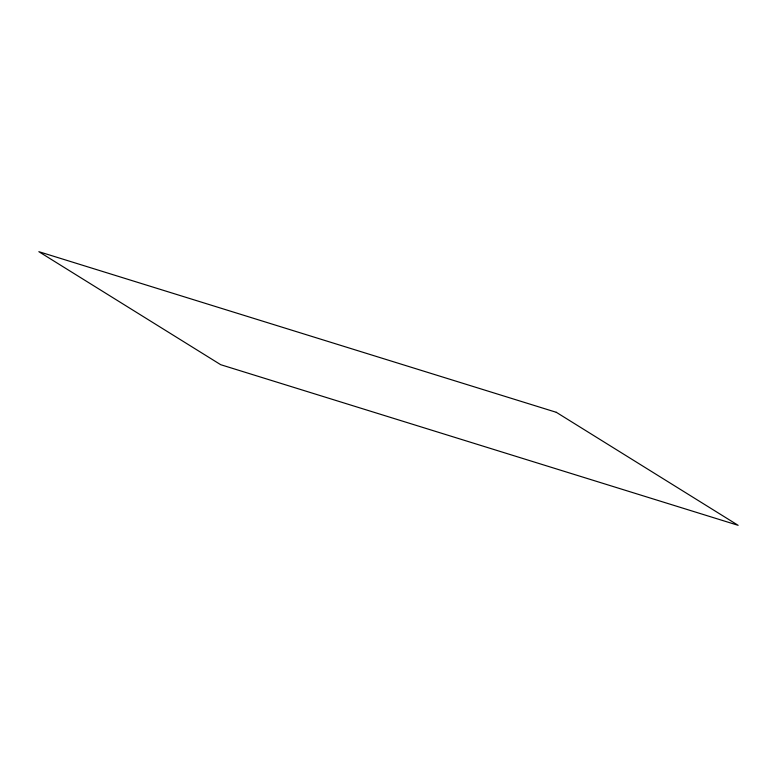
<?xml version="1.0" encoding="UTF-8"?>
<svg xmlns="http://www.w3.org/2000/svg" width="777" height="777" viewBox="0 0 777 777"><rect width="100%" height="100%" fill="white"/><g stroke="black" fill="none" stroke-linecap="round" stroke-linejoin="round"><path stroke-width="1.17" d="M556.303 412.305L38.85 251.68L220.697 364.695L738.15 525.32L556.303 412.305"/></g></svg>
